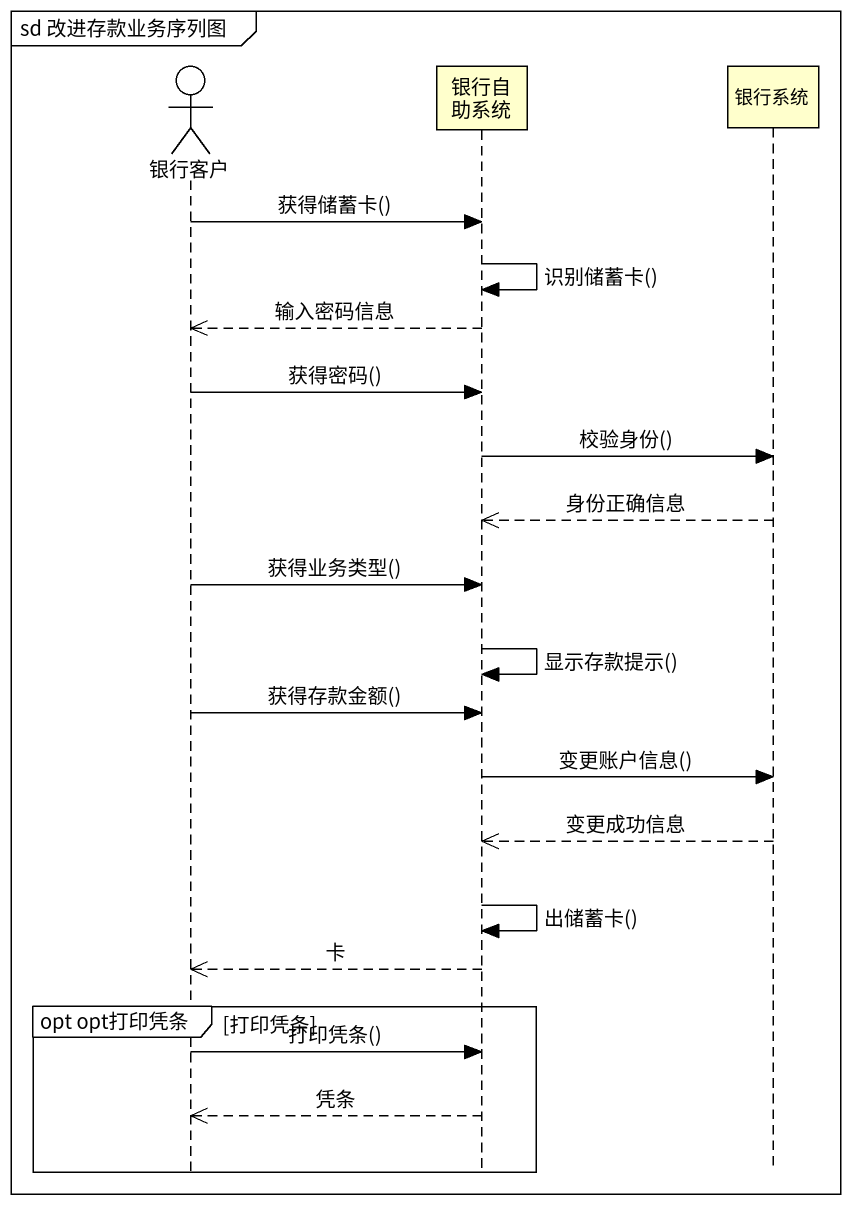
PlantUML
@startuml
mainframe sd 改进存款业务序列图
hide footbox
actor 银行客户
participant 银行自助系统
participant 银行系统

银行客户 -> 银行自助系统 : 获得储蓄卡()
银行自助系统 -> 银行自助系统 : 识别储蓄卡()
银行自助系统 -->> 银行客户 : 输入密码信息
银行客户 -> 银行自助系统 : 获得密码()
银行自助系统 -> 银行系统 : 校验身份()
银行系统 -->> 银行自助系统 : 身份正确信息
银行客户 -> 银行自助系统 : 获得业务类型()
银行自助系统 -> 银行自助系统 : 显示存款提示()
银行客户 -> 银行自助系统 : 获得存款金额()
银行自助系统 -> 银行系统 : 变更账户信息()
银行系统 -->> 银行自助系统 : 变更成功信息
银行自助系统 -> 银行自助系统 : 出储蓄卡()
银行自助系统 -->> 银行客户 : 卡
group opt opt打印凭条 [打印凭条]
  银行客户 -> 银行自助系统 : 打印凭条()
  银行自助系统 -->> 银行客户 : 凭条
end
@enduml
